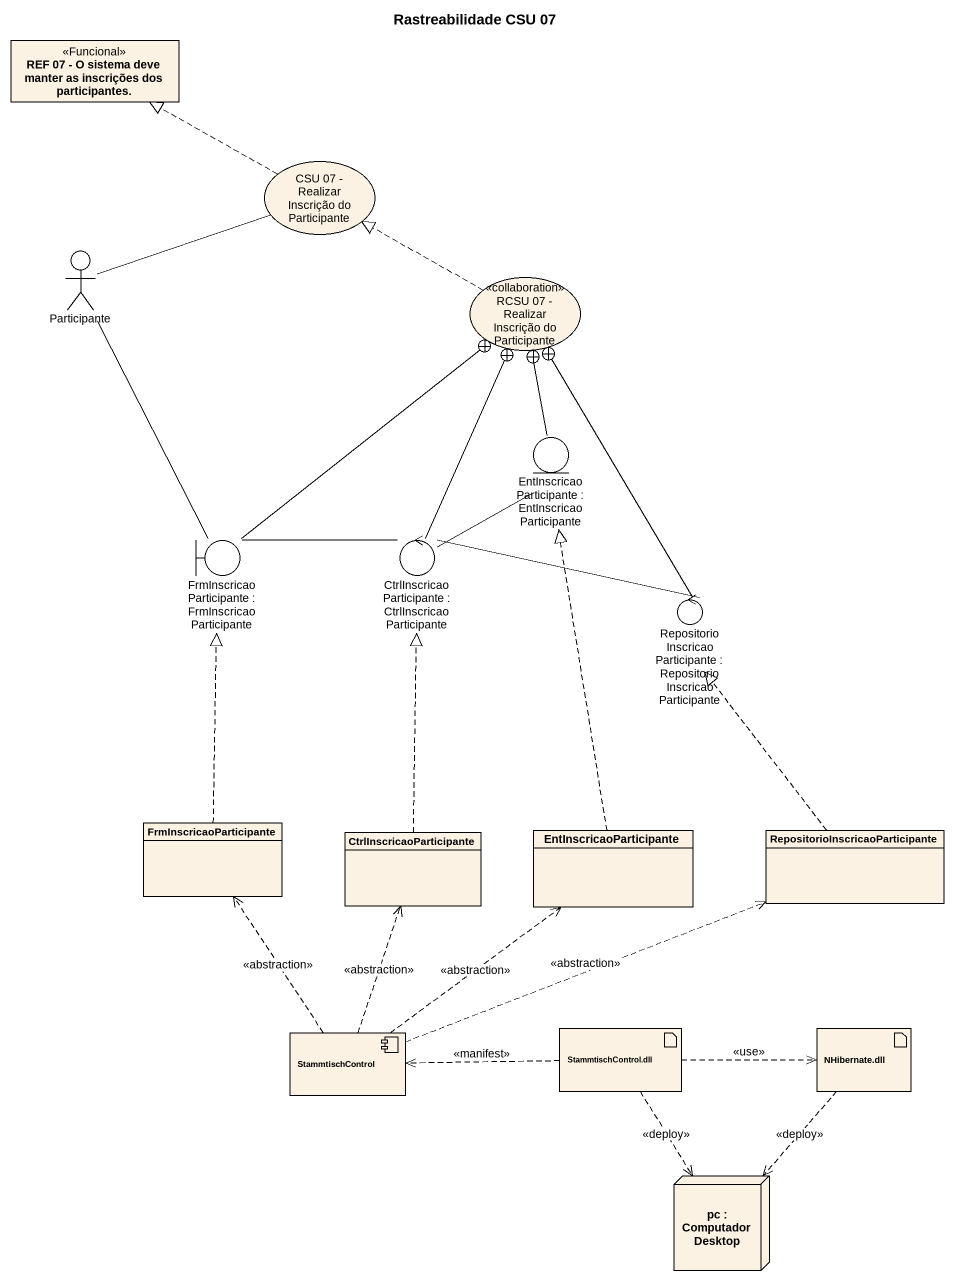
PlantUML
@startuml
title Rastreabilidade CSU 07
allowmixing
hide circle
hide empty members
class "REF 07 - O sistema deve manter as inscrições dos participantes." as REF_07_O_sistema_deve <<Funcional>>
usecase "CSU 07 - Realizar Inscrição do Participante" as CSU_07_Realizar_Inscrição
actor Participante
usecase "RCSU 07 - Realizar Inscrição do Participante" as RCSU_07_Realizar_Inscrição <<collaboration>>
entity "EntInscricaoParticipante : EntInscricaoParticipante" as EntInscricaoParticipante
boundary "FrmInscricaoParticipante : FrmInscricaoParticipante" as FrmInscricaoParticipante
control "CtrlInscricaoParticipante : CtrlInscricaoParticipante" as CtrlInscricaoParticipante
control "RepositorioInscricaoParticipante : RepositorioInscricaoParticipante" as RepositorioInscricaoParticip
class "FrmInscricaoParticipante" as FrmInscricaoParticipante_2
class "CtrlInscricaoParticipante" as CtrlInscricaoParticipante_2
class "EntInscricaoParticipante" as EntInscricaoParticipante_2
class "RepositorioInscricaoParticipante" as RepositorioInscricaoParticip_2
component StammtischControl
artifact "StammtischControl.dll" as StammtischControl_dll
artifact "NHibernate.dll" as NHibernate_dll
node "pc : Computador Desktop" as pc
CSU_07_Realizar_Inscrição .left.|> REF_07_O_sistema_deve
Participante -right- CSU_07_Realizar_Inscrição
Participante -- FrmInscricaoParticipante
RCSU_07_Realizar_Inscrição .left.|> CSU_07_Realizar_Inscrição
EntInscricaoParticipante -up-+ RCSU_07_Realizar_Inscrição
FrmInscricaoParticipante -up-+ RCSU_07_Realizar_Inscrição
FrmInscricaoParticipante -right- CtrlInscricaoParticipante
CtrlInscricaoParticipante -up-+ RCSU_07_Realizar_Inscrição
CtrlInscricaoParticipante -up- EntInscricaoParticipante
CtrlInscricaoParticipante -right- RepositorioInscricaoParticip
RepositorioInscricaoParticip -up-+ RCSU_07_Realizar_Inscrição
FrmInscricaoParticipante_2 .up.|> FrmInscricaoParticipante
CtrlInscricaoParticipante_2 .up.|> CtrlInscricaoParticipante
EntInscricaoParticipante_2 .up.|> EntInscricaoParticipante
RepositorioInscricaoParticip_2 .up.|> RepositorioInscricaoParticip
StammtischControl .up.> FrmInscricaoParticipante_2 : <<abstraction>>
StammtischControl .up.> CtrlInscricaoParticipante_2 : <<abstraction>>
StammtischControl .up.> EntInscricaoParticipante_2 : <<abstraction>>
StammtischControl .right.> RepositorioInscricaoParticip_2 : <<abstraction>>
StammtischControl_dll .left.> StammtischControl : <<manifest>>
StammtischControl_dll .right.> NHibernate_dll : <<use>>
StammtischControl_dll ..> pc : <<deploy>>
NHibernate_dll ..> pc : <<deploy>>
@enduml
